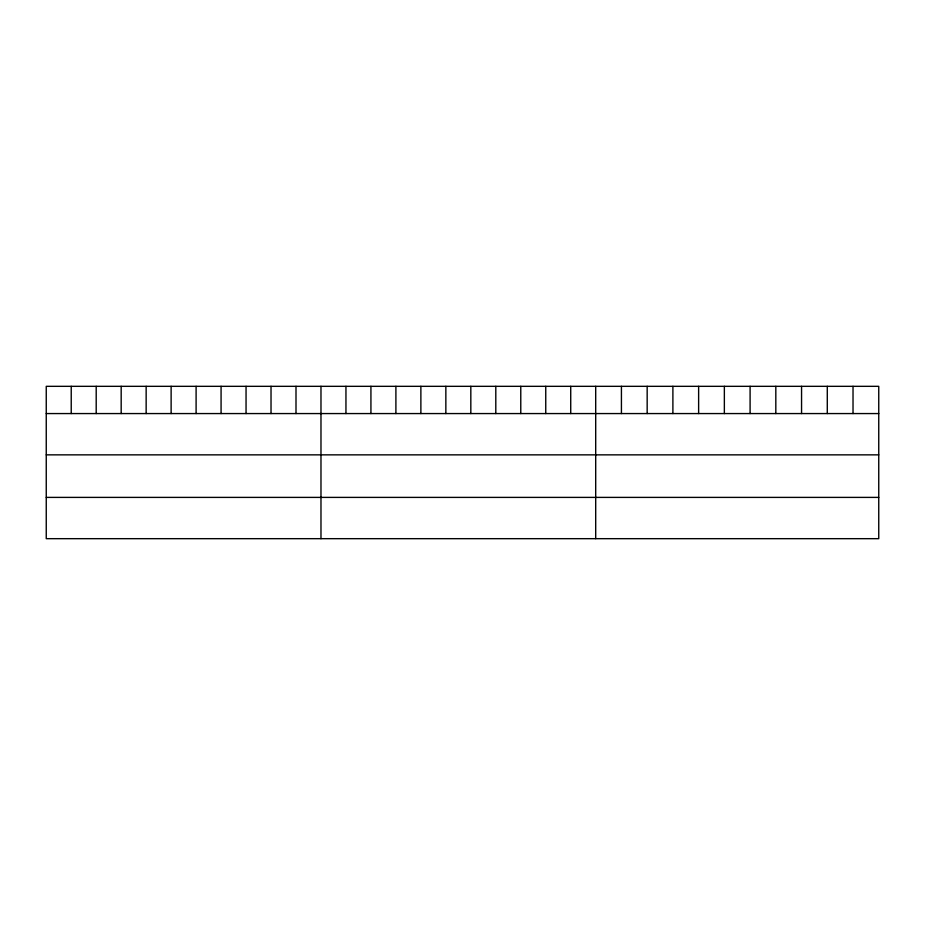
<?xml version="1.0" encoding="UTF-8"?>
<svg xmlns="http://www.w3.org/2000/svg" width="925" height="925" viewBox="0 0 925 925"><rect width="100%" height="100%" fill="white"/><g stroke="black" fill="none" stroke-linecap="round" stroke-linejoin="round"><path stroke-width="1.39" d="M878.75 413.567L878.75 538.674L46.25 538.674L46.25 386.326L878.75 386.326L878.75 413.567L46.25 413.567M46.25 454.857L878.75 454.857M46.25 497.396L878.75 497.396M853.023 386.326L853.023 413.567M827.285 386.326L827.285 413.567M801.559 386.326L801.559 413.567M775.821 386.326L775.821 413.567M750.094 386.326L750.094 413.567M724.356 386.326L724.356 413.567M698.629 386.326L698.629 413.567M672.891 386.326L672.891 413.567M647.165 386.326L647.165 413.567M621.427 386.326L621.427 413.567M595.7 386.326L595.7 538.674M570.725 386.326L570.725 413.567M545.75 386.326L545.75 413.567M520.775 386.326L520.775 413.567M495.8 386.326L495.8 413.567M470.825 386.326L470.825 413.567M445.85 386.326L445.85 413.567M420.875 386.326L420.875 413.567M395.9 386.326L395.9 413.567M370.925 386.326L370.925 413.567M345.95 386.326L345.95 413.567M320.975 386.326L320.975 538.674M296 386.326L296 413.567M271.025 386.326L271.025 413.567M246.05 386.326L246.05 413.567M221.075 386.326L221.075 413.567M196.1 386.326L196.1 413.567M171.125 386.326L171.125 413.567M146.15 386.326L146.15 413.567M121.175 386.326L121.175 413.567M96.2 386.326L96.2 413.567M71.225 386.326L71.225 413.567"/></g></svg>
